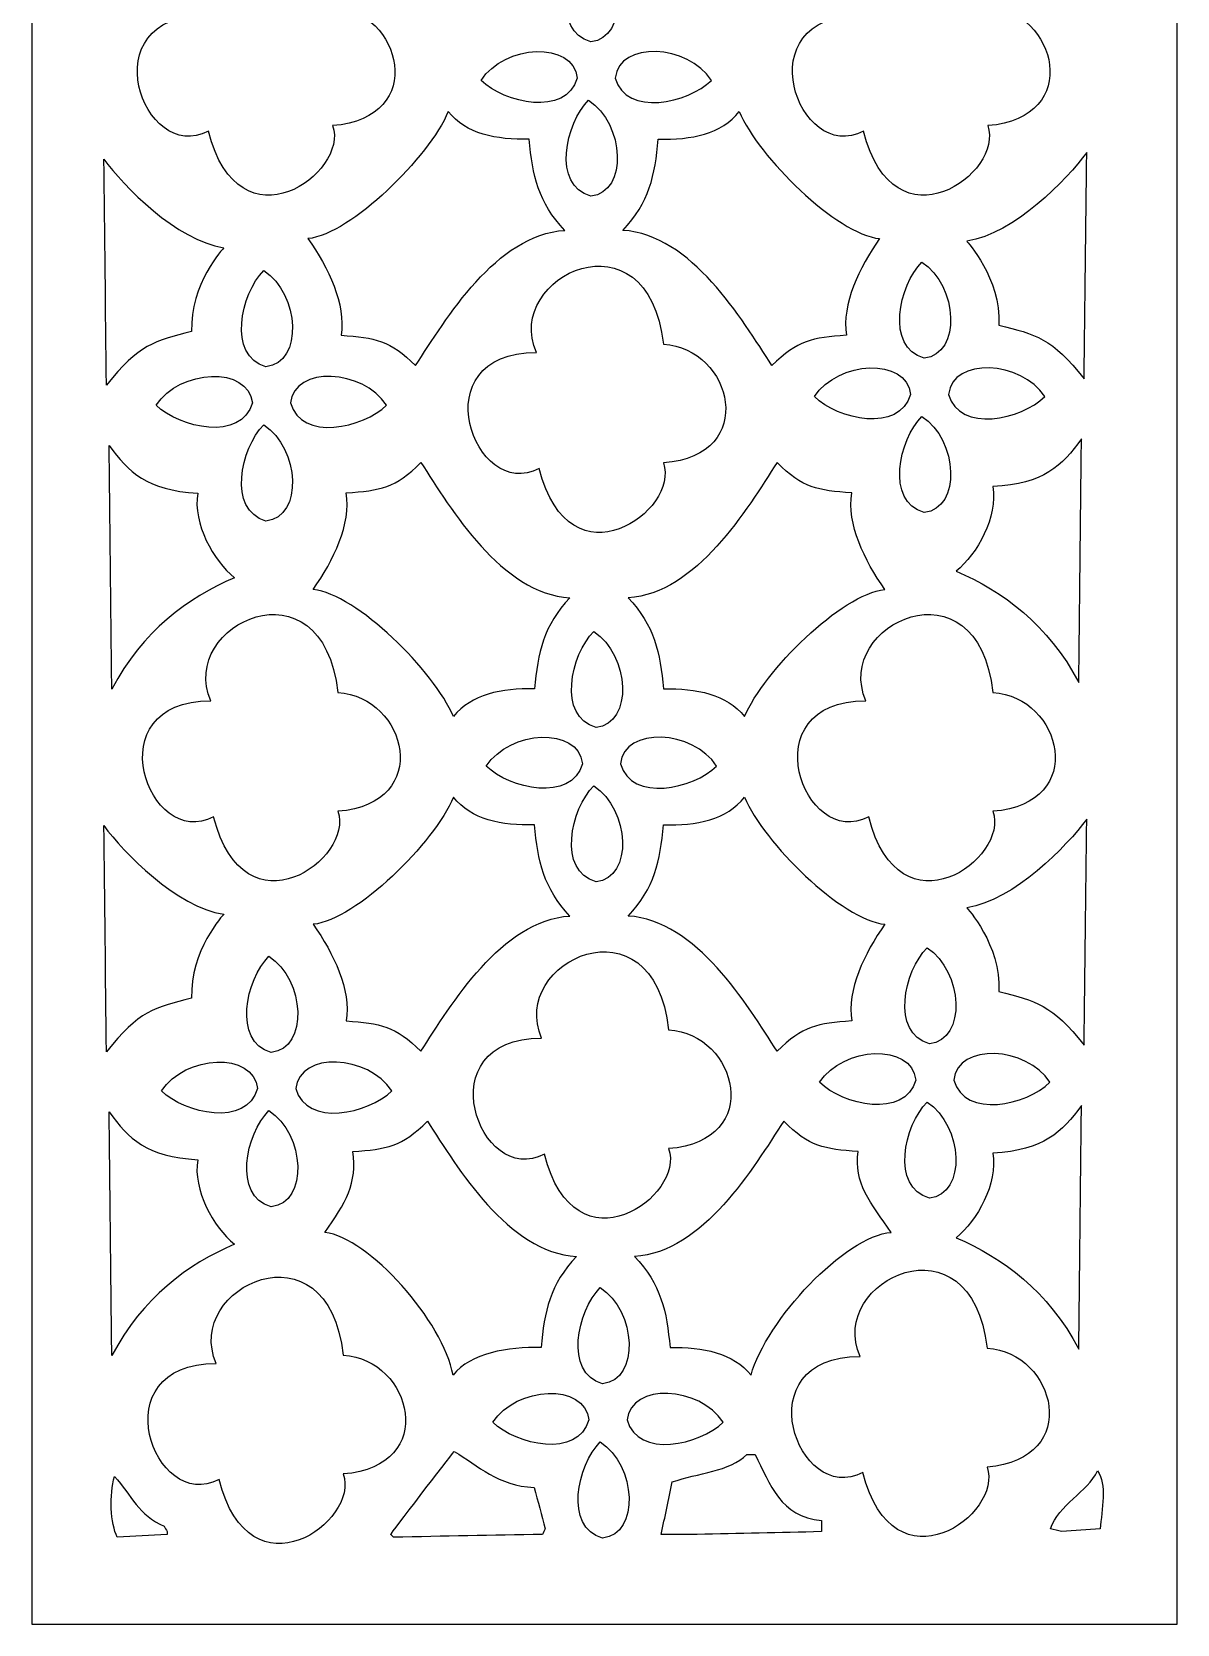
# Model space of a CAD drawing. Header units: centimetres. Extents: x -27.5 to -20.8, y -9.5 to 9.5.
# Drawn here: x -27.5 to -24.524, y -9.5 to -5.362 of the extents above; entities that cross this region are included whole.
import ezdxf

# ---------------------------------------------------------------- set-up
doc = ezdxf.new("R2010")
doc.units = ezdxf.units.CM
doc.header["$MEASUREMENT"] = 0
doc.layers.add('layer 1', color=7, linetype='Continuous')

msp = doc.modelspace()

# ---------------------------------------------------------------- linework, layer by layer
at = {"layer": 'layer 1', "color": 250}
msp.add_open_spline([(-27.5, 9.5), (-27.5, 9.5), (-24.52381, 9.5), (-24.52381, 9.5), (-24.52381, 9.5), (-24.52381, 9.5), (-24.52381, -9.5), (-24.52381, -9.5), (-24.52381, -9.5), (-24.52381, -9.5), (-27.5, -9.5), (-27.5, -9.5), (-27.5, -9.5), (-27.5, -9.5), (-27.5, 9.5), (-27.5, 9.5)], degree=3, knots=[0, 0, 0, 0, 0.2, 0.2, 0.2, 0.2, 0.4, 0.4, 0.4, 0.4, 0.6, 0.6, 0.6, 0.6, 1, 1, 1, 1], dxfattribs=at)
at = {"layer": 'layer 1', "color": 7}
for points, knots in [([(-27.04848, -5.31877), (-27.35027, -5.31846), (-27.21082, -5.70957), (-27.04131, -5.62009), (-27.04131, -5.62009), (-26.96135, -5.93446), (-26.67457, -5.7291), (-26.71844, -5.6058), (-26.71844, -5.6058), (-26.46843, -5.58671), (-26.53966, -5.30687), (-26.71844, -5.29724), (-26.71844, -5.29724), (-26.75778, -4.9433), (-27.1353, -5.11959), (-27.04848, -5.31877)], [0, 0, 0, 0, 0.2, 0.2, 0.2, 0.2, 0.4, 0.4, 0.4, 0.4, 0.6, 0.6, 0.6, 0.6, 1, 1, 1, 1]), ([(-25.34616, -5.31877), (-25.64795, -5.31846), (-25.5085, -5.70957), (-25.33899, -5.62009), (-25.33899, -5.62009), (-25.25903, -5.93446), (-24.97225, -5.7291), (-25.01612, -5.6058), (-25.01612, -5.6058), (-24.76611, -5.58671), (-24.83734, -5.30687), (-25.01612, -5.29724), (-25.01612, -5.29724), (-25.05546, -4.9433), (-25.43298, -5.11959), (-25.34616, -5.31877)], [0, 0, 0, 0, 0.2, 0.2, 0.2, 0.2, 0.4, 0.4, 0.4, 0.4, 0.6, 0.6, 0.6, 0.6, 1, 1, 1, 1]), ([(-26.0534, -5.13836), (-26.11295, -5.1984), (-26.14851, -5.35938), (-26.04752, -5.38816), (-26.04752, -5.38816), (-25.95002, -5.37757), (-25.95951, -5.19962), (-26.0534, -5.13836)], [0, 0, 0, 0, 0.3333333, 0.3333333, 0.3333333, 0.3333333, 1, 1, 1, 1]), ([(-26.33269, -5.48811), (-26.27265, -5.54765), (-26.11166, -5.58322), (-26.08288, -5.48222), (-26.08288, -5.48222), (-26.09347, -5.38472), (-26.27143, -5.39421), (-26.33269, -5.48811)], [0, 0, 0, 0, 0.3333333, 0.3333333, 0.3333333, 0.3333333, 1, 1, 1, 1]), ([(-25.73411, -5.48811), (-25.79415, -5.54765), (-25.95514, -5.58322), (-25.98392, -5.48222), (-25.98392, -5.48222), (-25.97333, -5.38472), (-25.79537, -5.39421), (-25.73411, -5.48811)], [0, 0, 0, 0, 0.3333333, 0.3333333, 0.3333333, 0.3333333, 1, 1, 1, 1]), ([(-26.0534, -5.5394), (-26.11295, -5.59944), (-26.14851, -5.76042), (-26.04752, -5.78921), (-26.04752, -5.78921), (-25.95002, -5.77861), (-25.95951, -5.60066), (-26.0534, -5.5394)], [0, 0, 0, 0, 0.3333333, 0.3333333, 0.3333333, 0.3333333, 1, 1, 1, 1]), ([(-26.41785, -5.56935), (-26.37179, -5.62717), (-26.2929, -5.64316), (-26.20733, -5.64111), (-26.20733, -5.64111), (-26.19898, -5.73506), (-26.18376, -5.80577), (-26.11529, -5.87786), (-26.11529, -5.87786), (-26.2935, -5.88856), (-26.4241, -6.10843), (-26.50271, -6.22941), (-26.50271, -6.22941), (-26.56898, -6.16313), (-26.60785, -6.15681), (-26.6964, -6.15048), (-26.6964, -6.15048), (-26.68361, -6.06939), (-26.72917, -5.97526), (-26.7825, -5.89937), (-26.7825, -5.89937), (-26.66955, -5.8883), (-26.46768, -5.6864), (-26.41785, -5.56935)], [0, 0, 0, 0, 0.1428571, 0.1428571, 0.1428571, 0.1428571, 0.2857143, 0.2857143, 0.2857143, 0.2857143, 0.4285714, 0.4285714, 0.4285714, 0.4285714, 0.5714286, 0.5714286, 0.5714286, 0.5714286, 0.7142857, 0.7142857, 0.7142857, 0.7142857, 1, 1, 1, 1]), ([(-25.66161, -5.56935), (-25.70767, -5.62717), (-25.78656, -5.64316), (-25.87213, -5.64111), (-25.87213, -5.64111), (-25.88048, -5.73506), (-25.89571, -5.80577), (-25.96417, -5.87786), (-25.96417, -5.87786), (-25.78597, -5.88856), (-25.65536, -6.10843), (-25.57676, -6.22941), (-25.57676, -6.22941), (-25.51048, -6.16313), (-25.47161, -6.15681), (-25.38306, -6.15048), (-25.38306, -6.15048), (-25.39586, -6.06939), (-25.35029, -5.97526), (-25.29696, -5.89937), (-25.29696, -5.89937), (-25.40991, -5.8883), (-25.61178, -5.6864), (-25.66161, -5.56935)], [0, 0, 0, 0, 0.1428571, 0.1428571, 0.1428571, 0.1428571, 0.2857143, 0.2857143, 0.2857143, 0.2857143, 0.4285714, 0.4285714, 0.4285714, 0.4285714, 0.5714286, 0.5714286, 0.5714286, 0.5714286, 0.7142857, 0.7142857, 0.7142857, 0.7142857, 1, 1, 1, 1]), ([(-27.31279, -5.69279), (-27.3104, -5.88649), (-27.30842, -6.08668), (-27.30603, -6.2804), (-27.30603, -6.2804), (-27.22202, -6.1741), (-27.18093, -6.16528), (-27.08473, -6.14107), (-27.08473, -6.14107), (-27.0896, -6.01845), (-27.00162, -5.9232), (-27.00096, -5.92315), (-27.00096, -5.92315), (-27.12487, -5.90396), (-27.26153, -5.76273), (-27.31279, -5.69279)], [0, 0, 0, 0, 0.2, 0.2, 0.2, 0.2, 0.4, 0.4, 0.4, 0.4, 0.6, 0.6, 0.6, 0.6, 1, 1, 1, 1]), ([(-24.75887, -5.67584), (-24.76126, -5.86954), (-24.76324, -6.06973), (-24.76563, -6.26344), (-24.76563, -6.26344), (-24.84964, -6.15714), (-24.89073, -6.14833), (-24.98693, -6.12412), (-24.98693, -6.12412), (-24.98206, -6.0015), (-25.07004, -5.90625), (-25.0707, -5.9062), (-25.0707, -5.9062), (-24.94679, -5.88701), (-24.81013, -5.74578), (-24.75887, -5.67584)], [0, 0, 0, 0, 0.2, 0.2, 0.2, 0.2, 0.4, 0.4, 0.4, 0.4, 0.6, 0.6, 0.6, 0.6, 1, 1, 1, 1]), ([(-26.18884, -6.19537), (-26.49064, -6.19506), (-26.35118, -6.58617), (-26.18167, -6.49669), (-26.18167, -6.49669), (-26.10171, -6.81106), (-25.81494, -6.6057), (-25.8588, -6.4824), (-25.8588, -6.4824), (-25.60879, -6.46331), (-25.68002, -6.18347), (-25.8588, -6.17384), (-25.8588, -6.17384), (-25.89815, -5.8199), (-26.27566, -5.99619), (-26.18884, -6.19537)], [0, 0, 0, 0, 0.2, 0.2, 0.2, 0.2, 0.4, 0.4, 0.4, 0.4, 0.6, 0.6, 0.6, 0.6, 1, 1, 1, 1]), ([(-26.89749, -5.98243), (-26.95704, -6.04247), (-26.99261, -6.20345), (-26.89161, -6.23224), (-26.89161, -6.23224), (-26.79411, -6.22164), (-26.8036, -6.04369), (-26.89749, -5.98243)], [0, 0, 0, 0, 0.3333333, 0.3333333, 0.3333333, 0.3333333, 1, 1, 1, 1]), ([(-25.18719, -5.96031), (-25.24674, -6.02035), (-25.2823, -6.18133), (-25.18131, -6.21012), (-25.18131, -6.21012), (-25.0838, -6.19952), (-25.0933, -6.02157), (-25.18719, -5.96031)], [0, 0, 0, 0, 0.3333333, 0.3333333, 0.3333333, 0.3333333, 1, 1, 1, 1]), ([(-25.46647, -6.31006), (-25.40643, -6.36961), (-25.24545, -6.40517), (-25.21667, -6.30418), (-25.21667, -6.30418), (-25.22726, -6.20668), (-25.40521, -6.21617), (-25.46647, -6.31006)], [0, 0, 0, 0, 0.3333333, 0.3333333, 0.3333333, 0.3333333, 1, 1, 1, 1]), ([(-24.8679, -6.31006), (-24.92794, -6.36961), (-25.08892, -6.40517), (-25.11771, -6.30418), (-25.11771, -6.30418), (-25.10711, -6.20668), (-24.92916, -6.21617), (-24.8679, -6.31006)], [0, 0, 0, 0, 0.3333333, 0.3333333, 0.3333333, 0.3333333, 1, 1, 1, 1]), ([(-27.17678, -6.33218), (-27.11674, -6.39173), (-26.95575, -6.42729), (-26.92697, -6.3263), (-26.92697, -6.3263), (-26.93757, -6.2288), (-27.11552, -6.23829), (-27.17678, -6.33218)], [0, 0, 0, 0, 0.3333333, 0.3333333, 0.3333333, 0.3333333, 1, 1, 1, 1]), ([(-26.5782, -6.33218), (-26.63825, -6.39173), (-26.79923, -6.42729), (-26.82801, -6.3263), (-26.82801, -6.3263), (-26.81742, -6.2288), (-26.63947, -6.23829), (-26.5782, -6.33218)], [0, 0, 0, 0, 0.3333333, 0.3333333, 0.3333333, 0.3333333, 1, 1, 1, 1]), ([(-25.18719, -6.36135), (-25.24674, -6.42139), (-25.2823, -6.58238), (-25.18131, -6.61116), (-25.18131, -6.61116), (-25.0838, -6.60057), (-25.0933, -6.42261), (-25.18719, -6.36135)], [0, 0, 0, 0, 0.3333333, 0.3333333, 0.3333333, 0.3333333, 1, 1, 1, 1]), ([(-26.89749, -6.38347), (-26.95704, -6.44351), (-26.99261, -6.6045), (-26.89161, -6.63328), (-26.89161, -6.63328), (-26.79411, -6.62269), (-26.8036, -6.44474), (-26.89749, -6.38347)], [0, 0, 0, 0, 0.3333333, 0.3333333, 0.3333333, 0.3333333, 1, 1, 1, 1]), ([(-27.29922, -6.4369), (-27.29683, -6.6306), (-27.2946, -6.87641), (-27.29221, -7.07013), (-27.29221, -7.07013), (-27.21316, -6.91938), (-27.09458, -6.83251), (-26.9733, -6.78055), (-26.9733, -6.78055), (-27.02859, -6.73563), (-27.08187, -6.63994), (-27.06907, -6.56083), (-27.06907, -6.56083), (-27.20207, -6.55336), (-27.24796, -6.50684), (-27.29922, -6.4369)], [0, 0, 0, 0, 0.2, 0.2, 0.2, 0.2, 0.4, 0.4, 0.4, 0.4, 0.6, 0.6, 0.6, 0.6, 1, 1, 1, 1]), ([(-24.77245, -6.41995), (-24.77484, -6.61365), (-24.77706, -6.85946), (-24.77945, -7.05317), (-24.77945, -7.05317), (-24.85851, -6.90243), (-24.97708, -6.81556), (-25.09837, -6.7636), (-25.09837, -6.7636), (-25.04307, -6.71868), (-24.98979, -6.62299), (-25.00259, -6.54388), (-25.00259, -6.54388), (-24.8696, -6.53641), (-24.82371, -6.48989), (-24.77245, -6.41995)], [0, 0, 0, 0, 0.2, 0.2, 0.2, 0.2, 0.4, 0.4, 0.4, 0.4, 0.6, 0.6, 0.6, 0.6, 1, 1, 1, 1]), ([(-26.4043, -7.14127), (-26.35825, -7.08345), (-26.27936, -7.06746), (-26.19379, -7.06951), (-26.19379, -7.06951), (-26.18543, -6.97556), (-26.17021, -6.90485), (-26.10175, -6.83276), (-26.10175, -6.83276), (-26.27995, -6.82206), (-26.41056, -6.60219), (-26.48916, -6.48121), (-26.48916, -6.48121), (-26.55544, -6.54749), (-26.59431, -6.55381), (-26.68286, -6.56014), (-26.68286, -6.56014), (-26.67006, -6.64123), (-26.71563, -6.73536), (-26.76895, -6.81125), (-26.76895, -6.81125), (-26.65601, -6.82232), (-26.45414, -7.02422), (-26.4043, -7.14127)], [0, 0, 0, 0, 0.1428571, 0.1428571, 0.1428571, 0.1428571, 0.2857143, 0.2857143, 0.2857143, 0.2857143, 0.4285714, 0.4285714, 0.4285714, 0.4285714, 0.5714286, 0.5714286, 0.5714286, 0.5714286, 0.7142857, 0.7142857, 0.7142857, 0.7142857, 1, 1, 1, 1]), ([(-25.64807, -7.14127), (-25.69413, -7.08345), (-25.77302, -7.06746), (-25.85858, -7.06951), (-25.85858, -7.06951), (-25.86694, -6.97556), (-25.88216, -6.90485), (-25.95063, -6.83276), (-25.95063, -6.83276), (-25.77242, -6.82206), (-25.64181, -6.60219), (-25.56321, -6.48121), (-25.56321, -6.48121), (-25.49693, -6.54749), (-25.45807, -6.55381), (-25.36951, -6.56014), (-25.36951, -6.56014), (-25.38231, -6.64123), (-25.33675, -6.73536), (-25.28342, -6.81125), (-25.28342, -6.81125), (-25.39636, -6.82232), (-25.59823, -7.02422), (-25.64807, -7.14127)], [0, 0, 0, 0, 0.1428571, 0.1428571, 0.1428571, 0.1428571, 0.2857143, 0.2857143, 0.2857143, 0.2857143, 0.4285714, 0.4285714, 0.4285714, 0.4285714, 0.5714286, 0.5714286, 0.5714286, 0.5714286, 0.7142857, 0.7142857, 0.7142857, 0.7142857, 1, 1, 1, 1]), ([(-27.0349, -7.10065), (-27.33669, -7.10035), (-27.19724, -7.49146), (-27.02773, -7.40197), (-27.02773, -7.40197), (-26.94777, -7.71635), (-26.66099, -7.51099), (-26.70486, -7.38769), (-26.70486, -7.38769), (-26.45485, -7.3686), (-26.52608, -7.08875), (-26.70486, -7.07913), (-26.70486, -7.07913), (-26.74421, -6.72519), (-27.12172, -6.90148), (-27.0349, -7.10065)], [0, 0, 0, 0, 0.2, 0.2, 0.2, 0.2, 0.4, 0.4, 0.4, 0.4, 0.6, 0.6, 0.6, 0.6, 1, 1, 1, 1]), ([(-25.33258, -7.10065), (-25.63437, -7.10035), (-25.49492, -7.49146), (-25.32541, -7.40197), (-25.32541, -7.40197), (-25.24545, -7.71635), (-24.95867, -7.51099), (-25.00254, -7.38769), (-25.00254, -7.38769), (-24.75253, -7.3686), (-24.82376, -7.08875), (-25.00254, -7.07913), (-25.00254, -7.07913), (-25.04189, -6.72519), (-25.4194, -6.90148), (-25.33258, -7.10065)], [0, 0, 0, 0, 0.2, 0.2, 0.2, 0.2, 0.4, 0.4, 0.4, 0.4, 0.6, 0.6, 0.6, 0.6, 1, 1, 1, 1]), ([(-26.03982, -6.92024), (-26.09937, -6.98028), (-26.13494, -7.14127), (-26.03394, -7.17005), (-26.03394, -7.17005), (-25.93644, -7.15946), (-25.94593, -6.98151), (-26.03982, -6.92024)], [0, 0, 0, 0, 0.3333333, 0.3333333, 0.3333333, 0.3333333, 1, 1, 1, 1]), ([(-26.31911, -7.26999), (-26.25907, -7.32954), (-26.09808, -7.36511), (-26.0693, -7.26411), (-26.0693, -7.26411), (-26.0799, -7.16661), (-26.25785, -7.1761), (-26.31911, -7.26999)], [0, 0, 0, 0, 0.3333333, 0.3333333, 0.3333333, 0.3333333, 1, 1, 1, 1]), ([(-25.72054, -7.26999), (-25.78058, -7.32954), (-25.94156, -7.36511), (-25.97034, -7.26411), (-25.97034, -7.26411), (-25.95975, -7.16661), (-25.7818, -7.1761), (-25.72054, -7.26999)], [0, 0, 0, 0, 0.3333333, 0.3333333, 0.3333333, 0.3333333, 1, 1, 1, 1]), ([(-26.03982, -7.32129), (-26.09937, -7.38133), (-26.13494, -7.54231), (-26.03394, -7.57109), (-26.03394, -7.57109), (-25.93644, -7.5605), (-25.94593, -7.38255), (-26.03982, -7.32129)], [0, 0, 0, 0, 0.3333333, 0.3333333, 0.3333333, 0.3333333, 1, 1, 1, 1]), ([(-26.40427, -7.35124), (-26.35821, -7.40906), (-26.27932, -7.42505), (-26.19376, -7.42299), (-26.19376, -7.42299), (-26.1854, -7.51695), (-26.17018, -7.58766), (-26.10171, -7.65975), (-26.10171, -7.65975), (-26.27992, -7.67044), (-26.41053, -7.89032), (-26.48913, -8.0113), (-26.48913, -8.0113), (-26.55541, -7.94502), (-26.59427, -7.93869), (-26.68283, -7.93237), (-26.68283, -7.93237), (-26.67003, -7.85128), (-26.71559, -7.75715), (-26.76892, -7.68126), (-26.76892, -7.68126), (-26.65598, -7.67019), (-26.45411, -7.46829), (-26.40427, -7.35124)], [0, 0, 0, 0, 0.1428571, 0.1428571, 0.1428571, 0.1428571, 0.2857143, 0.2857143, 0.2857143, 0.2857143, 0.4285714, 0.4285714, 0.4285714, 0.4285714, 0.5714286, 0.5714286, 0.5714286, 0.5714286, 0.7142857, 0.7142857, 0.7142857, 0.7142857, 1, 1, 1, 1]), ([(-25.64804, -7.35124), (-25.69409, -7.40906), (-25.77298, -7.42505), (-25.85855, -7.42299), (-25.85855, -7.42299), (-25.86691, -7.51695), (-25.88213, -7.58766), (-25.95059, -7.65975), (-25.95059, -7.65975), (-25.77239, -7.67044), (-25.64178, -7.89032), (-25.56318, -8.0113), (-25.56318, -8.0113), (-25.4969, -7.94502), (-25.45803, -7.93869), (-25.36948, -7.93237), (-25.36948, -7.93237), (-25.38228, -7.85128), (-25.33671, -7.75715), (-25.28339, -7.68126), (-25.28339, -7.68126), (-25.39633, -7.67019), (-25.5982, -7.46829), (-25.64804, -7.35124)], [0, 0, 0, 0, 0.1428571, 0.1428571, 0.1428571, 0.1428571, 0.2857143, 0.2857143, 0.2857143, 0.2857143, 0.4285714, 0.4285714, 0.4285714, 0.4285714, 0.5714286, 0.5714286, 0.5714286, 0.5714286, 0.7142857, 0.7142857, 0.7142857, 0.7142857, 1, 1, 1, 1]), ([(-27.31279, -7.42491), (-27.3104, -7.61861), (-27.30842, -7.8188), (-27.30603, -8.01252), (-27.30603, -8.01252), (-27.22202, -7.90622), (-27.18093, -7.8974), (-27.08473, -7.8732), (-27.08473, -7.8732), (-27.0896, -7.75057), (-27.00162, -7.65532), (-27.00096, -7.65527), (-27.00096, -7.65527), (-27.12487, -7.63609), (-27.26153, -7.49485), (-27.31279, -7.42491)], [0, 0, 0, 0, 0.2, 0.2, 0.2, 0.2, 0.4, 0.4, 0.4, 0.4, 0.6, 0.6, 0.6, 0.6, 1, 1, 1, 1]), ([(-24.75887, -7.40796), (-24.76126, -7.60166), (-24.76324, -7.80185), (-24.76563, -7.99556), (-24.76563, -7.99556), (-24.84964, -7.88927), (-24.89073, -7.88045), (-24.98693, -7.85624), (-24.98693, -7.85624), (-24.98206, -7.73362), (-25.07004, -7.63837), (-25.0707, -7.63832), (-25.0707, -7.63832), (-24.94679, -7.61913), (-24.81013, -7.4779), (-24.75887, -7.40796)], [0, 0, 0, 0, 0.2, 0.2, 0.2, 0.2, 0.4, 0.4, 0.4, 0.4, 0.6, 0.6, 0.6, 0.6, 1, 1, 1, 1]), ([(-26.17526, -7.97726), (-26.47706, -7.97695), (-26.3376, -8.36806), (-26.16809, -8.27858), (-26.16809, -8.27858), (-26.08813, -8.59295), (-25.80136, -8.38759), (-25.84523, -8.26429), (-25.84523, -8.26429), (-25.59522, -8.2452), (-25.66644, -7.96536), (-25.84523, -7.95573), (-25.84523, -7.95573), (-25.88457, -7.60179), (-26.26209, -7.77808), (-26.17526, -7.97726)], [0, 0, 0, 0, 0.2, 0.2, 0.2, 0.2, 0.4, 0.4, 0.4, 0.4, 0.6, 0.6, 0.6, 0.6, 1, 1, 1, 1]), ([(-26.88392, -7.76432), (-26.94346, -7.82436), (-26.97903, -7.98534), (-26.87803, -8.01413), (-26.87803, -8.01413), (-26.78053, -8.00353), (-26.79002, -7.82558), (-26.88392, -7.76432)], [0, 0, 0, 0, 0.3333333, 0.3333333, 0.3333333, 0.3333333, 1, 1, 1, 1]), ([(-25.17361, -7.7422), (-25.23316, -7.80224), (-25.26872, -7.96322), (-25.16773, -7.99201), (-25.16773, -7.99201), (-25.07023, -7.98141), (-25.07972, -7.80346), (-25.17361, -7.7422)], [0, 0, 0, 0, 0.3333333, 0.3333333, 0.3333333, 0.3333333, 1, 1, 1, 1]), ([(-27.1632, -8.11407), (-27.10316, -8.17362), (-26.94218, -8.20918), (-26.91339, -8.10819), (-26.91339, -8.10819), (-26.92399, -8.01069), (-27.10194, -8.02018), (-27.1632, -8.11407)], [0, 0, 0, 0, 0.3333333, 0.3333333, 0.3333333, 0.3333333, 1, 1, 1, 1]), ([(-26.56463, -8.11407), (-26.62467, -8.17362), (-26.78565, -8.20918), (-26.81443, -8.10819), (-26.81443, -8.10819), (-26.80384, -8.01069), (-26.62589, -8.02018), (-26.56463, -8.11407)], [0, 0, 0, 0, 0.3333333, 0.3333333, 0.3333333, 0.3333333, 1, 1, 1, 1]), ([(-25.4529, -8.09195), (-25.39286, -8.1515), (-25.23187, -8.18706), (-25.20309, -8.08607), (-25.20309, -8.08607), (-25.21368, -7.98856), (-25.39163, -7.99806), (-25.4529, -8.09195)], [0, 0, 0, 0, 0.3333333, 0.3333333, 0.3333333, 0.3333333, 1, 1, 1, 1]), ([(-24.85432, -8.09195), (-24.91436, -8.1515), (-25.07535, -8.18706), (-25.10413, -8.08607), (-25.10413, -8.08607), (-25.09353, -7.98856), (-24.91558, -7.99806), (-24.85432, -8.09195)], [0, 0, 0, 0, 0.3333333, 0.3333333, 0.3333333, 0.3333333, 1, 1, 1, 1]), ([(-25.17361, -8.14324), (-25.23316, -8.20328), (-25.26872, -8.36427), (-25.16773, -8.39305), (-25.16773, -8.39305), (-25.07023, -8.38245), (-25.07972, -8.2045), (-25.17361, -8.14324)], [0, 0, 0, 0, 0.3333333, 0.3333333, 0.3333333, 0.3333333, 1, 1, 1, 1]), ([(-27.29922, -8.16902), (-27.29683, -8.36272), (-27.2946, -8.60853), (-27.29221, -8.80225), (-27.29221, -8.80225), (-27.21316, -8.6515), (-27.09458, -8.56463), (-26.9733, -8.51267), (-26.9733, -8.51267), (-27.02859, -8.46775), (-27.08187, -8.37206), (-27.06907, -8.29295), (-27.06907, -8.29295), (-27.20207, -8.28548), (-27.24796, -8.23896), (-27.29922, -8.16902)], [0, 0, 0, 0, 0.2, 0.2, 0.2, 0.2, 0.4, 0.4, 0.4, 0.4, 0.6, 0.6, 0.6, 0.6, 1, 1, 1, 1]), ([(-26.88392, -8.16536), (-26.94346, -8.2254), (-26.97903, -8.38639), (-26.87803, -8.41517), (-26.87803, -8.41517), (-26.78053, -8.40458), (-26.79002, -8.22662), (-26.88392, -8.16536)], [0, 0, 0, 0, 0.3333333, 0.3333333, 0.3333333, 0.3333333, 1, 1, 1, 1]), ([(-26.40551, -8.85296), (-26.35945, -8.79514), (-26.26241, -8.77916), (-26.17684, -8.78121), (-26.17684, -8.78121), (-26.16848, -8.68725), (-26.15326, -8.61655), (-26.0848, -8.54446), (-26.0848, -8.54446), (-26.263, -8.53376), (-26.39361, -8.31389), (-26.47221, -8.19291), (-26.47221, -8.19291), (-26.53849, -8.25919), (-26.57736, -8.26551), (-26.66591, -8.27183), (-26.66591, -8.27183), (-26.65311, -8.35293), (-26.68527, -8.40647), (-26.7386, -8.48236), (-26.7386, -8.48236), (-26.62565, -8.49343), (-26.42941, -8.71508), (-26.40551, -8.85296)], [0, 0, 0, 0, 0.1428571, 0.1428571, 0.1428571, 0.1428571, 0.2857143, 0.2857143, 0.2857143, 0.2857143, 0.4285714, 0.4285714, 0.4285714, 0.4285714, 0.5714286, 0.5714286, 0.5714286, 0.5714286, 0.7142857, 0.7142857, 0.7142857, 0.7142857, 1, 1, 1, 1]), ([(-25.63112, -8.85296), (-25.67717, -8.79514), (-25.75606, -8.77916), (-25.84163, -8.78121), (-25.84163, -8.78121), (-25.84999, -8.68725), (-25.86521, -8.61655), (-25.93368, -8.54446), (-25.93368, -8.54446), (-25.75547, -8.53376), (-25.62486, -8.31389), (-25.54626, -8.19291), (-25.54626, -8.19291), (-25.47998, -8.25919), (-25.44111, -8.26551), (-25.35256, -8.27183), (-25.35256, -8.27183), (-25.36536, -8.35293), (-25.32005, -8.406), (-25.26672, -8.48189), (-25.26672, -8.48189), (-25.38679, -8.49126), (-25.5923, -8.71039), (-25.63112, -8.85296)], [0, 0, 0, 0, 0.1428571, 0.1428571, 0.1428571, 0.1428571, 0.2857143, 0.2857143, 0.2857143, 0.2857143, 0.4285714, 0.4285714, 0.4285714, 0.4285714, 0.5714286, 0.5714286, 0.5714286, 0.5714286, 0.7142857, 0.7142857, 0.7142857, 0.7142857, 1, 1, 1, 1]), ([(-24.77245, -8.15207), (-24.77484, -8.34577), (-24.77706, -8.59158), (-24.77945, -8.78529), (-24.77945, -8.78529), (-24.85851, -8.63455), (-24.97708, -8.54768), (-25.09837, -8.49572), (-25.09837, -8.49572), (-25.04307, -8.4508), (-24.98979, -8.35511), (-25.00259, -8.276), (-25.00259, -8.276), (-24.8696, -8.26853), (-24.82371, -8.22201), (-24.77245, -8.15207)], [0, 0, 0, 0, 0.2, 0.2, 0.2, 0.2, 0.4, 0.4, 0.4, 0.4, 0.6, 0.6, 0.6, 0.6, 1, 1, 1, 1]), ([(-25.34795, -8.80459), (-25.64975, -8.80428), (-25.51029, -9.19539), (-25.34078, -9.10591), (-25.34078, -9.10591), (-25.26082, -9.42028), (-24.97405, -9.21492), (-25.01792, -9.09162), (-25.01792, -9.09162), (-24.76791, -9.07253), (-24.83913, -8.79269), (-25.01792, -8.78306), (-25.01792, -8.78306), (-25.05726, -8.42912), (-25.43478, -8.60541), (-25.34795, -8.80459)], [0, 0, 0, 0, 0.2, 0.2, 0.2, 0.2, 0.4, 0.4, 0.4, 0.4, 0.6, 0.6, 0.6, 0.6, 1, 1, 1, 1]), ([(-27.02076, -8.82276), (-27.32256, -8.82245), (-27.1831, -9.21356), (-27.01359, -9.12408), (-27.01359, -9.12408), (-26.93363, -9.43845), (-26.64686, -9.23309), (-26.69073, -9.10979), (-26.69073, -9.10979), (-26.44072, -9.0907), (-26.51194, -8.81086), (-26.69073, -8.80123), (-26.69073, -8.80123), (-26.73007, -8.44729), (-27.10758, -8.62358), (-27.02076, -8.82276)], [0, 0, 0, 0, 0.2, 0.2, 0.2, 0.2, 0.4, 0.4, 0.4, 0.4, 0.6, 0.6, 0.6, 0.6, 1, 1, 1, 1]), ([(-26.02289, -8.62536), (-26.08244, -8.6854), (-26.118, -8.84639), (-26.01701, -8.87517), (-26.01701, -8.87517), (-25.91951, -8.86457), (-25.929, -8.68662), (-26.02289, -8.62536)], [0, 0, 0, 0, 0.3333333, 0.3333333, 0.3333333, 0.3333333, 1, 1, 1, 1]), ([(-26.30217, -8.97511), (-26.24213, -9.03466), (-26.08115, -9.07022), (-26.05237, -8.96923), (-26.05237, -8.96923), (-26.06296, -8.87173), (-26.24091, -8.88122), (-26.30217, -8.97511)], [0, 0, 0, 0, 0.3333333, 0.3333333, 0.3333333, 0.3333333, 1, 1, 1, 1]), ([(-25.7036, -8.97511), (-25.76364, -9.03466), (-25.92463, -9.07022), (-25.95341, -8.96923), (-25.95341, -8.96923), (-25.94281, -8.87173), (-25.76486, -8.88122), (-25.7036, -8.97511)], [0, 0, 0, 0, 0.3333333, 0.3333333, 0.3333333, 0.3333333, 1, 1, 1, 1]), ([(-26.19454, -9.14484), (-26.2895, -9.14032), (-26.33935, -9.08823), (-26.40258, -9.05158), (-26.40258, -9.05158), (-26.4177, -9.06939), (-26.56703, -9.26535), (-26.56759, -9.26682), (-26.56759, -9.26682), (-26.5652, -9.26921), (-26.56281, -9.2716), (-26.56042, -9.27399), (-26.56042, -9.27399), (-26.43131, -9.2716), (-26.30214, -9.26921), (-26.17301, -9.26682), (-26.17301, -9.26682), (-26.17062, -9.26202), (-26.16823, -9.25724), (-26.16584, -9.25246), (-26.16584, -9.25246), (-26.1754, -9.2166), (-26.18496, -9.18071), (-26.19454, -9.14484)], [0, 0, 0, 0, 0.1428571, 0.1428571, 0.1428571, 0.1428571, 0.2857143, 0.2857143, 0.2857143, 0.2857143, 0.4285714, 0.4285714, 0.4285714, 0.4285714, 0.5714286, 0.5714286, 0.5714286, 0.5714286, 0.7142857, 0.7142857, 0.7142857, 0.7142857, 1, 1, 1, 1]), ([(-26.02289, -9.02641), (-26.08244, -9.08645), (-26.118, -9.24743), (-26.01701, -9.27621), (-26.01701, -9.27621), (-25.91951, -9.26562), (-25.929, -9.08767), (-26.02289, -9.02641)], [0, 0, 0, 0, 0.3333333, 0.3333333, 0.3333333, 0.3333333, 1, 1, 1, 1]), ([(-25.6421, -9.05875), (-25.68651, -9.10416), (-25.76934, -9.10672), (-25.8358, -9.1305), (-25.8358, -9.1305), (-25.84538, -9.17593), (-25.85494, -9.22138), (-25.8645, -9.26682), (-25.8645, -9.26682), (-25.83341, -9.26682), (-25.80232, -9.26682), (-25.77124, -9.26682), (-25.77124, -9.26682), (-25.66363, -9.26443), (-25.55599, -9.26202), (-25.44839, -9.25963), (-25.44839, -9.25963), (-25.44839, -9.25007), (-25.44839, -9.2405), (-25.44839, -9.23094), (-25.44839, -9.23094), (-25.55506, -9.22077), (-25.58116, -9.13666), (-25.62058, -9.05875), (-25.62058, -9.05875), (-25.62775, -9.05875), (-25.63493, -9.05875), (-25.6421, -9.05875)], [0, 0, 0, 0, 0.125, 0.125, 0.125, 0.125, 0.25, 0.25, 0.25, 0.25, 0.375, 0.375, 0.375, 0.375, 0.5, 0.5, 0.5, 0.5, 0.625, 0.625, 0.625, 0.625, 0.75, 0.75, 0.75, 0.75, 1, 1, 1, 1]), ([(-24.73095, -9.1018), (-24.75674, -9.15722), (-24.83257, -9.18944), (-24.85292, -9.25246), (-24.85292, -9.25246), (-24.84335, -9.25485), (-24.83378, -9.25724), (-24.82422, -9.25963), (-24.82422, -9.25963), (-24.79074, -9.25724), (-24.75726, -9.25485), (-24.72377, -9.25246), (-24.72377, -9.25246), (-24.72005, -9.20285), (-24.70485, -9.13566), (-24.73095, -9.1018)], [0, 0, 0, 0, 0.2, 0.2, 0.2, 0.2, 0.4, 0.4, 0.4, 0.4, 0.6, 0.6, 0.6, 0.6, 1, 1, 1, 1]), ([(-27.28504, -9.11614), (-27.2995, -9.16362), (-27.29598, -9.23836), (-27.27787, -9.27399), (-27.27787, -9.27399), (-27.23482, -9.2716), (-27.19176, -9.26921), (-27.14872, -9.26682), (-27.14872, -9.26682), (-27.14872, -9.26443), (-27.14872, -9.26202), (-27.14872, -9.25963), (-27.14872, -9.25963), (-27.15111, -9.25485), (-27.1535, -9.25007), (-27.15589, -9.24529), (-27.15589, -9.24529), (-27.22255, -9.21802), (-27.24106, -9.16457), (-27.28504, -9.11614)], [0, 0, 0, 0, 0.1666667, 0.1666667, 0.1666667, 0.1666667, 0.3333333, 0.3333333, 0.3333333, 0.3333333, 0.5, 0.5, 0.5, 0.5, 0.6666667, 0.6666667, 0.6666667, 0.6666667, 1, 1, 1, 1])]:
    msp.add_open_spline(points, degree=3, knots=knots, dxfattribs=at)

doc.saveas('drawing.dxf')
